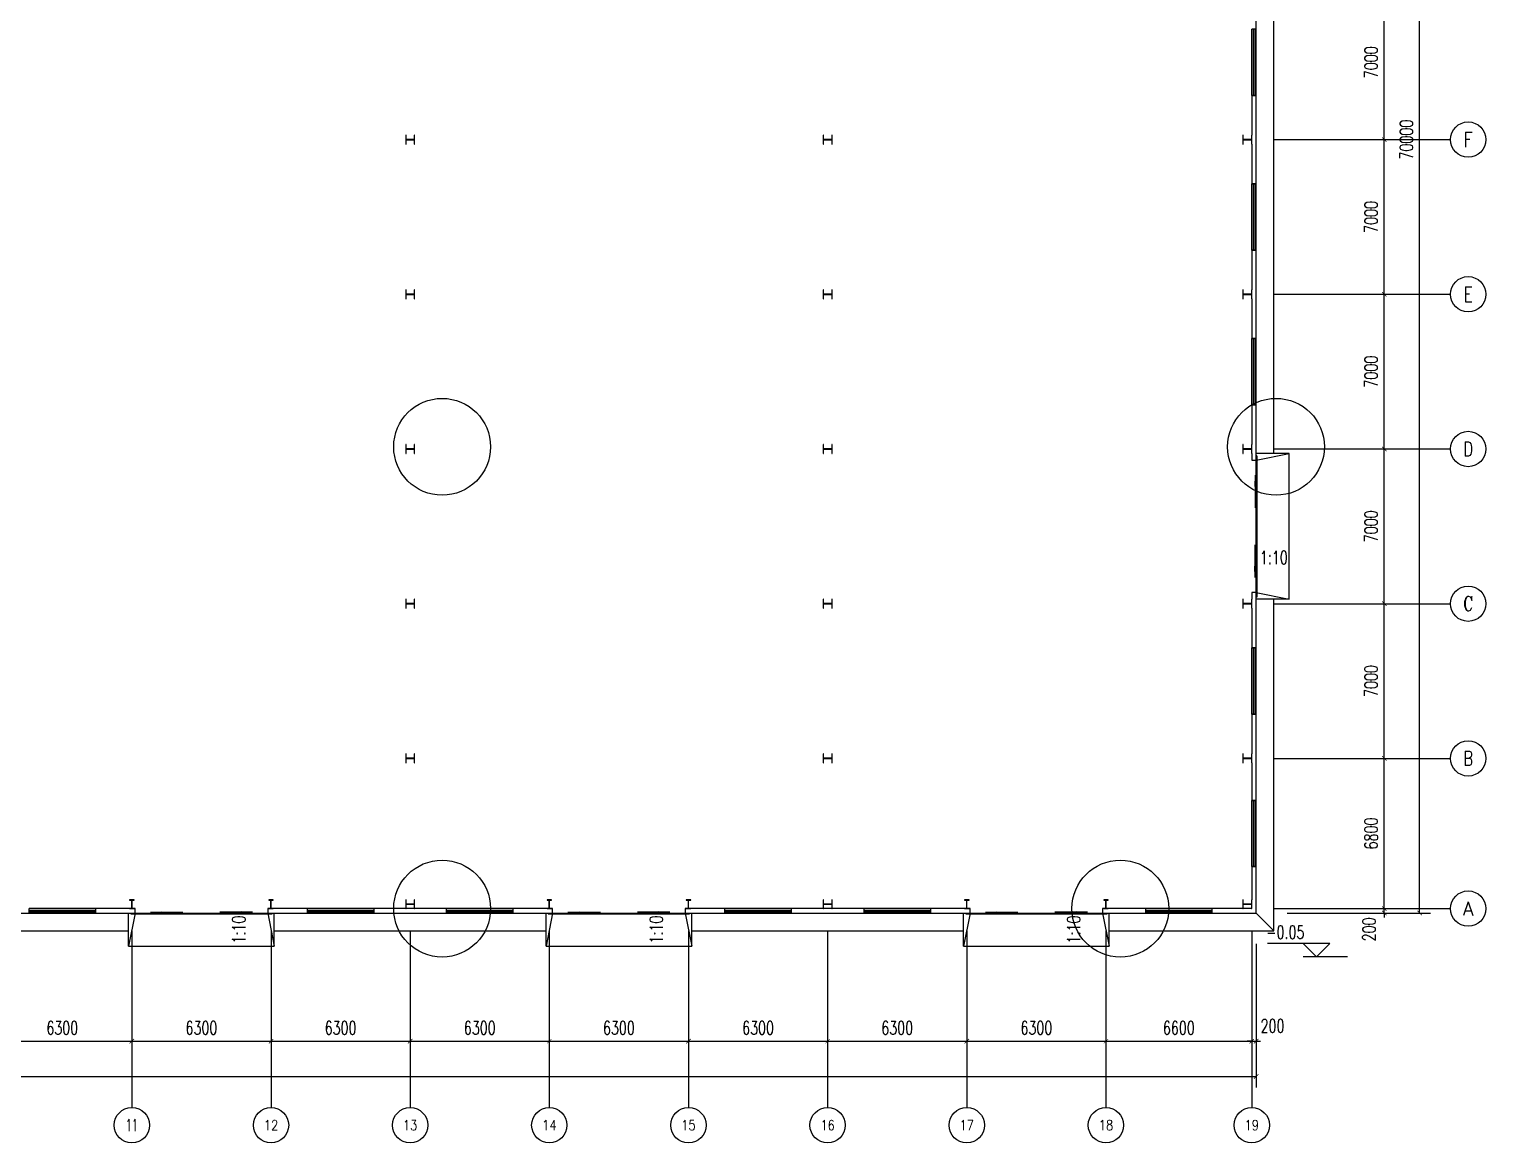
# Model space of a CAD drawing. Extents: x -417156 to 1571408, y 205758 to 1045562.
# Drawn here: x -347906 to -281956, y 205758 to 256158 of the extents above; entities that cross this region are included whole.
import ezdxf
from ezdxf.enums import TextEntityAlignment as Align

# ---------------------------------------------------------------- set-up
doc = ezdxf.new("R2010")
doc.units = 0
doc.header["$LTSCALE"] = 1000
doc.header["$MEASUREMENT"] = 0
doc.layers.get('0').update_dxf_attribs({"linetype": 'CONTINUOUS'})
doc.layers.get('DEFPOINTS').update_dxf_attribs({"linetype": 'CONTINUOUS'})
for name, color, linetype in [('AXIS', 3, 'CONTINUOUS'), ('AXIS_TEXT', 7, 'CONTINUOUS'), ('COLUMN', 99, 'CONTINUOUS'), ('DIM_ELEV', 3, 'CONTINUOUS'), ('DIM_SYMB', 3, 'CONTINUOUS'), ('GROUND', 2, 'CONTINUOUS'), ('PUB_TEXT', 7, 'CONTINUOUS'), ('STAIR', 2, 'CONTINUOUS'), ('WALL', 9, 'CONTINUOUS'), ('WINDOW', 99, 'CONTINUOUS')]:
    doc.layers.add(name, color=color, linetype=linetype)
doc.styles.add('_TCH_AXIS', font='COMPLEX', dxfattribs={"bigfont": 'GBCBIG'})
doc.styles.add('_TCH_DIM', font='SIMPLEX', dxfattribs={"bigfont": 'GBCBIG'})
doc.styles.add('COMPLEX', font='COMPLEX')
doc.styles.add('DIM_FONT', font='SIMPLEX', dxfattribs={"width": 0.7, "bigfont": 'GBCBIG'})
doc.dimstyles.new('DIMN200', dxfattribs={"dimscale": 2, "dimtxt": 300, "dimasz": 100, "dimexe": 250, "dimexo": 300, "dimgap": 150, "dimtad": 1, "dimdec": 0, "dimzin": 0, "dimtxsty": 'DIM_FONT', "dimblk": 'ARCHTICK', "dimcen": 0.09, "dimclrt": 7, "dimazin": 3, "dimtfac": 1, "dimtdec": 0, "dimtix": 1, "dimtmove": 0, "dimatfit": 3, "dimtolj": 1, "dimtzin": 0})

# ---------------------------------------------------------------- blocks, each defined once
blk = doc.blocks.new('_AXISO')
blk.add_circle((0, 0), 0.5)
at = {"layer": 'AXIS_TEXT', "style": 'COMPLEX', "width": 1.041667}
blk.add_attdef('A', text='', height=0.56, dxfattribs=at).set_placement((-0.25, -0.28), (0.25, -0.28), align=Align.FIT)
blk = doc.blocks.new('_ARCHTICK')
at = {"color": 0, "linetype": 'BYBLOCK', "const_width": 0.15}
blk.add_lwpolyline([(-0.5, -0.5), (0.5, 0.5)], dxfattribs=at)
blk = doc.blocks.new('*D72')
at = {"layer": 'AXIS', "color": 0}
for p, q in [((353709, 286158), (360209, 286158)), ((359709, 216158), (359709, 286158)), ((353709, 216158), (360209, 216158))]:
    blk.add_line(p, q, dxfattribs=at)
at = {"layer": 'DEFPOINTS', "color": 0}
for p in [(353109, 286158), (359709, 286158), (353109, 216158)]:
    blk.add_point(p, dxfattribs=at)
at = {"layer": 'AXIS', "color": 0, "xscale": 200, "yscale": 200, "zscale": 200}
for p, rotation in [((359709, 286158), 90), ((359709, 216158), 270)]:
    blk.add_blockref('_ARCHTICK', p, dxfattribs=dict(at, rotation=rotation))
at = {"layer": 'AXIS', "color": 7, "insert": (359109, 251158), "char_height": 600, "attachment_point": 5, "rotation": 90, "style": 'DIM_FONT'}
blk.add_mtext('\\A1;70000', dxfattribs=at)
blk = doc.blocks.new('*D73')
at = {"layer": 'AXIS', "color": 0}
for p, q in [((353709, 216358), (358609, 216358)), ((358109, 216358), (358109, 216558)), ((358109, 216158), (358109, 216358)), ((353709, 216158), (358609, 216158)), ((358109, 216158), (358109, 215958))]:
    blk.add_line(p, q, dxfattribs=at)
at = {"layer": 'DEFPOINTS', "color": 0}
for p in [(353109, 216358), (358109, 216358), (353109, 216158)]:
    blk.add_point(p, dxfattribs=at)
at = {"layer": 'AXIS', "color": 0, "xscale": 200, "yscale": 200, "zscale": 200}
for p, rotation in [((358109, 216358), 270), ((358109, 216158), 90)]:
    blk.add_blockref('_ARCHTICK', p, dxfattribs=dict(at, rotation=rotation))
at = {"layer": 'AXIS', "color": 7, "insert": (357419, 215418), "char_height": 600, "attachment_point": 5, "rotation": 90, "style": 'DIM_FONT'}
blk.add_mtext('\\A1;200', dxfattribs=at)
blk = doc.blocks.new('*D74')
at = {"layer": 'AXIS', "color": 0}
for p, q in [((353709, 223158), (358609, 223158)), ((358109, 216358), (358109, 223158)), ((353709, 216358), (358609, 216358))]:
    blk.add_line(p, q, dxfattribs=at)
at = {"layer": 'DEFPOINTS', "color": 0}
for p in [(353109, 223158), (358109, 223158), (353109, 216358)]:
    blk.add_point(p, dxfattribs=at)
at = {"layer": 'AXIS', "color": 0, "xscale": 200, "yscale": 200, "zscale": 200}
for p, rotation in [((358109, 223158), 90), ((358109, 216358), 270)]:
    blk.add_blockref('_ARCHTICK', p, dxfattribs=dict(at, rotation=rotation))
at = {"layer": 'AXIS', "color": 7, "insert": (357509, 219758), "char_height": 600, "attachment_point": 5, "rotation": 90, "style": 'DIM_FONT'}
blk.add_mtext('\\A1;6800', dxfattribs=at)
blk = doc.blocks.new('*D75')
at = {"layer": 'AXIS', "color": 0}
for p, q in [((353709, 230158), (358609, 230158)), ((358109, 223158), (358109, 230158)), ((353709, 223158), (358609, 223158))]:
    blk.add_line(p, q, dxfattribs=at)
at = {"layer": 'DEFPOINTS', "color": 0}
for p in [(353109, 230158), (358109, 230158), (353109, 223158)]:
    blk.add_point(p, dxfattribs=at)
at = {"layer": 'AXIS', "color": 0, "xscale": 200, "yscale": 200, "zscale": 200}
for p, rotation in [((358109, 230158), 90), ((358109, 223158), 270)]:
    blk.add_blockref('_ARCHTICK', p, dxfattribs=dict(at, rotation=rotation))
at = {"layer": 'AXIS', "color": 7, "insert": (357509, 226658), "char_height": 600, "attachment_point": 5, "rotation": 90, "style": 'DIM_FONT'}
blk.add_mtext('\\A1;7000', dxfattribs=at)
blk = doc.blocks.new('*D76')
at = {"layer": 'AXIS', "color": 0}
for p, q in [((353709, 237158), (358609, 237158)), ((358109, 230158), (358109, 237158)), ((353709, 230158), (358609, 230158))]:
    blk.add_line(p, q, dxfattribs=at)
at = {"layer": 'DEFPOINTS', "color": 0}
for p in [(353109, 237158), (358109, 237158), (353109, 230158)]:
    blk.add_point(p, dxfattribs=at)
at = {"layer": 'AXIS', "color": 0, "xscale": 200, "yscale": 200, "zscale": 200}
for p, rotation in [((358109, 237158), 90), ((358109, 230158), 270)]:
    blk.add_blockref('_ARCHTICK', p, dxfattribs=dict(at, rotation=rotation))
at = {"layer": 'AXIS', "color": 7, "insert": (357509, 233658), "char_height": 600, "attachment_point": 5, "rotation": 90, "style": 'DIM_FONT'}
blk.add_mtext('\\A1;7000', dxfattribs=at)
blk = doc.blocks.new('*D77')
at = {"layer": 'AXIS', "color": 0}
for p, q in [((353709, 244158), (358609, 244158)), ((358109, 237158), (358109, 244158)), ((353709, 237158), (358609, 237158))]:
    blk.add_line(p, q, dxfattribs=at)
at = {"layer": 'DEFPOINTS', "color": 0}
for p in [(353109, 244158), (358109, 244158), (353109, 237158)]:
    blk.add_point(p, dxfattribs=at)
at = {"layer": 'AXIS', "color": 0, "xscale": 200, "yscale": 200, "zscale": 200}
for p, rotation in [((358109, 244158), 90), ((358109, 237158), 270)]:
    blk.add_blockref('_ARCHTICK', p, dxfattribs=dict(at, rotation=rotation))
at = {"layer": 'AXIS', "color": 7, "insert": (357509, 240658), "char_height": 600, "attachment_point": 5, "rotation": 90, "style": 'DIM_FONT'}
blk.add_mtext('\\A1;7000', dxfattribs=at)
blk = doc.blocks.new('*D78')
at = {"layer": 'AXIS', "color": 0}
for p, q in [((353709, 251158), (358609, 251158)), ((358109, 244158), (358109, 251158)), ((353709, 244158), (358609, 244158))]:
    blk.add_line(p, q, dxfattribs=at)
at = {"layer": 'DEFPOINTS', "color": 0}
for p in [(353109, 251158), (358109, 251158), (353109, 244158)]:
    blk.add_point(p, dxfattribs=at)
at = {"layer": 'AXIS', "color": 0, "xscale": 200, "yscale": 200, "zscale": 200}
for p, rotation in [((358109, 251158), 90), ((358109, 244158), 270)]:
    blk.add_blockref('_ARCHTICK', p, dxfattribs=dict(at, rotation=rotation))
at = {"layer": 'AXIS', "color": 7, "insert": (357509, 247658), "char_height": 600, "attachment_point": 5, "rotation": 90, "style": 'DIM_FONT'}
blk.add_mtext('\\A1;7000', dxfattribs=at)
blk = doc.blocks.new('*D79')
at = {"layer": 'AXIS', "color": 0}
for p, q in [((353709, 258158), (358609, 258158)), ((358109, 251158), (358109, 258158)), ((353709, 251158), (358609, 251158))]:
    blk.add_line(p, q, dxfattribs=at)
at = {"layer": 'DEFPOINTS', "color": 0}
for p in [(353109, 258158), (358109, 258158), (353109, 251158)]:
    blk.add_point(p, dxfattribs=at)
at = {"layer": 'AXIS', "color": 0, "xscale": 200, "yscale": 200, "zscale": 200}
for p, rotation in [((358109, 258158), 90), ((358109, 251158), 270)]:
    blk.add_blockref('_ARCHTICK', p, dxfattribs=dict(at, rotation=rotation))
at = {"layer": 'AXIS', "color": 7, "insert": (357509, 254658), "char_height": 600, "attachment_point": 5, "rotation": 90, "style": 'DIM_FONT'}
blk.add_mtext('\\A1;7000', dxfattribs=at)
blk = doc.blocks.new('$WINLIB2D$00000001')
for p, q in [((-0.5, 0.5), (0.5, 0.5)), ((-0.5, 0.5), (-0.5, -0.5)), ((0.5, -0.5), (0.5, 0.5)), ((0.5, 0.167), (-0.5, 0.167)), ((0.5, -0.167), (-0.5, -0.167)), ((-0.5, -0.5), (0.5, -0.5))]:
    blk.add_line(p, q)
blk = doc.blocks.new('$DORLIB2D$00000130')
at = {"color": 0, "linetype": 'CONTINUOUS'}
for p, q in [((-0.533, 0.66), (-0.533, 0.513)), ((0, 0.66), (-0.533, 0.66)), ((0, 0.513), (0, 0.66)), ((0.533, 0.66), (0, 0.66)), ((0.533, 0.66), (0.533, 0.513)), ((0, 0.513), (-0.533, 0.513)), ((0.533, 0.513), (0, 0.513)), ((-0.385, 0.269), (-0.14, 0.269)), ((-0.385, 0.269), (-0.3, 0.214)), ((-0.3, 0.214), (-0.3, 0.269)), ((0.385, 0.269), (0.14, 0.269)), ((0.3, 0.214), (0.3, 0.269)), ((0.385, 0.269), (0.3, 0.214))]:
    blk.add_line(p, q, dxfattribs=at)
blk = doc.blocks.new('*D85')
at = {"layer": 'AXIS', "color": 0}
for p, q in [((237909, 214758), (237909, 208258)), ((352309, 214758), (352309, 208258)), ((237909, 208758), (352309, 208758))]:
    blk.add_line(p, q, dxfattribs=at)
at = {"layer": 'DEFPOINTS', "color": 0}
for p in [(237909, 215358), (352309, 215358), (352309, 208758)]:
    blk.add_point(p, dxfattribs=at)
at = {"layer": 'AXIS', "color": 0, "xscale": 200, "yscale": 200, "zscale": 200, "rotation": 180}
blk.add_blockref('_ARCHTICK', (237909, 208758), dxfattribs=at)
at = {"layer": 'AXIS', "color": 0, "xscale": 200, "yscale": 200, "zscale": 200}
blk.add_blockref('_ARCHTICK', (352309, 208758), dxfattribs=at)
at = {"layer": 'AXIS', "color": 7, "insert": (295109, 209358), "char_height": 600, "attachment_point": 5, "style": 'DIM_FONT'}
blk.add_mtext('\\A1;114400', dxfattribs=at)
blk = doc.blocks.new('*D96')
at = {"layer": 'AXIS', "color": 0}
for p, q in [((295109, 214758), (295109, 209858)), ((301409, 214758), (301409, 209858)), ((295109, 210358), (301409, 210358))]:
    blk.add_line(p, q, dxfattribs=at)
at = {"layer": 'DEFPOINTS', "color": 0}
for p in [(295109, 215358), (301409, 215358), (301409, 210358)]:
    blk.add_point(p, dxfattribs=at)
at = {"layer": 'AXIS', "color": 0, "xscale": 200, "yscale": 200, "zscale": 200, "rotation": 180}
blk.add_blockref('_ARCHTICK', (295109, 210358), dxfattribs=at)
at = {"layer": 'AXIS', "color": 0, "xscale": 200, "yscale": 200, "zscale": 200}
blk.add_blockref('_ARCHTICK', (301409, 210358), dxfattribs=at)
at = {"layer": 'AXIS', "color": 7, "insert": (298259, 210958), "char_height": 600, "attachment_point": 5, "style": 'DIM_FONT'}
blk.add_mtext('\\A1;6300', dxfattribs=at)
blk = doc.blocks.new('*D97')
at = {"layer": 'AXIS', "color": 0}
for p, q in [((301409, 214758), (301409, 209858)), ((307709, 214758), (307709, 209858)), ((301409, 210358), (307709, 210358))]:
    blk.add_line(p, q, dxfattribs=at)
at = {"layer": 'DEFPOINTS', "color": 0}
for p in [(301409, 215358), (307709, 215358), (307709, 210358)]:
    blk.add_point(p, dxfattribs=at)
at = {"layer": 'AXIS', "color": 0, "xscale": 200, "yscale": 200, "zscale": 200, "rotation": 180}
blk.add_blockref('_ARCHTICK', (301409, 210358), dxfattribs=at)
at = {"layer": 'AXIS', "color": 0, "xscale": 200, "yscale": 200, "zscale": 200}
blk.add_blockref('_ARCHTICK', (307709, 210358), dxfattribs=at)
at = {"layer": 'AXIS', "color": 7, "insert": (304559, 210958), "char_height": 600, "attachment_point": 5, "style": 'DIM_FONT'}
blk.add_mtext('\\A1;6300', dxfattribs=at)
blk = doc.blocks.new('*D98')
at = {"layer": 'AXIS', "color": 0}
for p, q in [((307709, 214758), (307709, 209858)), ((314009, 214758), (314009, 209858)), ((307709, 210358), (314009, 210358))]:
    blk.add_line(p, q, dxfattribs=at)
at = {"layer": 'DEFPOINTS', "color": 0}
for p in [(307709, 215358), (314009, 215358), (314009, 210358)]:
    blk.add_point(p, dxfattribs=at)
at = {"layer": 'AXIS', "color": 0, "xscale": 200, "yscale": 200, "zscale": 200, "rotation": 180}
blk.add_blockref('_ARCHTICK', (307709, 210358), dxfattribs=at)
at = {"layer": 'AXIS', "color": 0, "xscale": 200, "yscale": 200, "zscale": 200}
blk.add_blockref('_ARCHTICK', (314009, 210358), dxfattribs=at)
at = {"layer": 'AXIS', "color": 7, "insert": (310859, 210958), "char_height": 600, "attachment_point": 5, "style": 'DIM_FONT'}
blk.add_mtext('\\A1;6300', dxfattribs=at)
blk = doc.blocks.new('*D99')
at = {"layer": 'AXIS', "color": 0}
for p, q in [((314009, 214758), (314009, 209858)), ((320309, 214758), (320309, 209858)), ((314009, 210358), (320309, 210358))]:
    blk.add_line(p, q, dxfattribs=at)
at = {"layer": 'DEFPOINTS', "color": 0}
for p in [(314009, 215358), (320309, 215358), (320309, 210358)]:
    blk.add_point(p, dxfattribs=at)
at = {"layer": 'AXIS', "color": 0, "xscale": 200, "yscale": 200, "zscale": 200, "rotation": 180}
blk.add_blockref('_ARCHTICK', (314009, 210358), dxfattribs=at)
at = {"layer": 'AXIS', "color": 0, "xscale": 200, "yscale": 200, "zscale": 200}
blk.add_blockref('_ARCHTICK', (320309, 210358), dxfattribs=at)
at = {"layer": 'AXIS', "color": 7, "insert": (317159, 210958), "char_height": 600, "attachment_point": 5, "style": 'DIM_FONT'}
blk.add_mtext('\\A1;6300', dxfattribs=at)
blk = doc.blocks.new('*D100')
at = {"layer": 'AXIS', "color": 0}
for p, q in [((320309, 214758), (320309, 209858)), ((326609, 214758), (326609, 209858)), ((320309, 210358), (326609, 210358))]:
    blk.add_line(p, q, dxfattribs=at)
at = {"layer": 'DEFPOINTS', "color": 0}
for p in [(320309, 215358), (326609, 215358), (326609, 210358)]:
    blk.add_point(p, dxfattribs=at)
at = {"layer": 'AXIS', "color": 0, "xscale": 200, "yscale": 200, "zscale": 200, "rotation": 180}
blk.add_blockref('_ARCHTICK', (320309, 210358), dxfattribs=at)
at = {"layer": 'AXIS', "color": 0, "xscale": 200, "yscale": 200, "zscale": 200}
blk.add_blockref('_ARCHTICK', (326609, 210358), dxfattribs=at)
at = {"layer": 'AXIS', "color": 7, "insert": (323459, 210958), "char_height": 600, "attachment_point": 5, "style": 'DIM_FONT'}
blk.add_mtext('\\A1;6300', dxfattribs=at)
blk = doc.blocks.new('*D101')
at = {"layer": 'AXIS', "color": 0}
for p, q in [((326609, 214758), (326609, 209858)), ((332909, 214758), (332909, 209858)), ((326609, 210358), (332909, 210358))]:
    blk.add_line(p, q, dxfattribs=at)
at = {"layer": 'DEFPOINTS', "color": 0}
for p in [(326609, 215358), (332909, 215358), (332909, 210358)]:
    blk.add_point(p, dxfattribs=at)
at = {"layer": 'AXIS', "color": 0, "xscale": 200, "yscale": 200, "zscale": 200, "rotation": 180}
blk.add_blockref('_ARCHTICK', (326609, 210358), dxfattribs=at)
at = {"layer": 'AXIS', "color": 0, "xscale": 200, "yscale": 200, "zscale": 200}
blk.add_blockref('_ARCHTICK', (332909, 210358), dxfattribs=at)
at = {"layer": 'AXIS', "color": 7, "insert": (329759, 210958), "char_height": 600, "attachment_point": 5, "style": 'DIM_FONT'}
blk.add_mtext('\\A1;6300', dxfattribs=at)
blk = doc.blocks.new('*D102')
at = {"layer": 'AXIS', "color": 0}
for p, q in [((332909, 214758), (332909, 209858)), ((339209, 214758), (339209, 209858)), ((332909, 210358), (339209, 210358))]:
    blk.add_line(p, q, dxfattribs=at)
at = {"layer": 'DEFPOINTS', "color": 0}
for p in [(332909, 215358), (339209, 215358), (339209, 210358)]:
    blk.add_point(p, dxfattribs=at)
at = {"layer": 'AXIS', "color": 0, "xscale": 200, "yscale": 200, "zscale": 200, "rotation": 180}
blk.add_blockref('_ARCHTICK', (332909, 210358), dxfattribs=at)
at = {"layer": 'AXIS', "color": 0, "xscale": 200, "yscale": 200, "zscale": 200}
blk.add_blockref('_ARCHTICK', (339209, 210358), dxfattribs=at)
at = {"layer": 'AXIS', "color": 7, "insert": (336059, 210958), "char_height": 600, "attachment_point": 5, "style": 'DIM_FONT'}
blk.add_mtext('\\A1;6300', dxfattribs=at)
blk = doc.blocks.new('*D103')
at = {"layer": 'AXIS', "color": 0}
for p, q in [((339209, 214758), (339209, 209858)), ((345509, 214758), (345509, 209858)), ((339209, 210358), (345509, 210358))]:
    blk.add_line(p, q, dxfattribs=at)
at = {"layer": 'DEFPOINTS', "color": 0}
for p in [(339209, 215358), (345509, 215358), (345509, 210358)]:
    blk.add_point(p, dxfattribs=at)
at = {"layer": 'AXIS', "color": 0, "xscale": 200, "yscale": 200, "zscale": 200, "rotation": 180}
blk.add_blockref('_ARCHTICK', (339209, 210358), dxfattribs=at)
at = {"layer": 'AXIS', "color": 0, "xscale": 200, "yscale": 200, "zscale": 200}
blk.add_blockref('_ARCHTICK', (345509, 210358), dxfattribs=at)
at = {"layer": 'AXIS', "color": 7, "insert": (342359, 210958), "char_height": 600, "attachment_point": 5, "style": 'DIM_FONT'}
blk.add_mtext('\\A1;6300', dxfattribs=at)
blk = doc.blocks.new('*D104')
at = {"layer": 'AXIS', "color": 0}
for p, q in [((345509, 214758), (345509, 209858)), ((352109, 214758), (352109, 209858)), ((345509, 210358), (352109, 210358))]:
    blk.add_line(p, q, dxfattribs=at)
at = {"layer": 'DEFPOINTS', "color": 0}
for p in [(345509, 215358), (352109, 215358), (352109, 210358)]:
    blk.add_point(p, dxfattribs=at)
at = {"layer": 'AXIS', "color": 0, "xscale": 200, "yscale": 200, "zscale": 200, "rotation": 180}
blk.add_blockref('_ARCHTICK', (345509, 210358), dxfattribs=at)
at = {"layer": 'AXIS', "color": 0, "xscale": 200, "yscale": 200, "zscale": 200}
blk.add_blockref('_ARCHTICK', (352109, 210358), dxfattribs=at)
at = {"layer": 'AXIS', "color": 7, "insert": (348809, 210958), "char_height": 600, "attachment_point": 5, "style": 'DIM_FONT'}
blk.add_mtext('\\A1;6600', dxfattribs=at)
blk = doc.blocks.new('*D105')
at = {"layer": 'AXIS', "color": 0}
for p, q in [((352109, 214758), (352109, 209858)), ((352309, 214758), (352309, 209858)), ((352109, 210358), (351909, 210358)), ((352109, 210358), (352309, 210358)), ((352309, 210358), (352509, 210358))]:
    blk.add_line(p, q, dxfattribs=at)
at = {"layer": 'DEFPOINTS', "color": 0}
for p in [(352109, 215358), (352309, 215358), (352309, 210358)]:
    blk.add_point(p, dxfattribs=at)
at = {"layer": 'AXIS', "color": 0, "xscale": 200, "yscale": 200, "zscale": 200}
blk.add_blockref('_ARCHTICK', (352109, 210358), dxfattribs=at)
at = {"layer": 'AXIS', "color": 0, "xscale": 200, "yscale": 200, "zscale": 200, "rotation": 180}
blk.add_blockref('_ARCHTICK', (352309, 210358), dxfattribs=at)
at = {"layer": 'AXIS', "color": 7, "insert": (353049, 211048), "char_height": 600, "attachment_point": 5, "style": 'DIM_FONT'}
blk.add_mtext('\\A1;200', dxfattribs=at)
blk = doc.blocks.new('E22')
at = {"layer": 'AXIS', "color": 8}
for p, q in [((353109, 251157.7), (361109, 251157.7)), ((353109, 244157.7), (361109, 244157.7)), ((353109, 237157.7), (361109, 237157.7)), ((353109, 230157.7), (361109, 230157.7)), ((353109, 223157.7), (361109, 223157.7)), ((353109, 216357.7), (361109, 216357.7)), ((301409, 215357.7), (301409, 207357.7)), ((307709, 215357.7), (307709, 207357.7)), ((314009, 215357.7), (314009, 207357.7)), ((320309, 215357.7), (320309, 207357.7)), ((326609, 215357.7), (326609, 207357.7)), ((332909, 215357.7), (332909, 207357.7)), ((339209, 215357.7), (339209, 207357.7)), ((345509, 215357.7), (345509, 207357.7)), ((352109, 215357.7), (352109, 207357.7))]:
    blk.add_line(p, q, dxfattribs=at)
at = {"layer": 'COLUMN', "color": 8}
for p, q in [((313825, 251357.7), (313809, 251357.7)), ((313809, 251357.7), (313809, 250957.7)), ((313825, 251162.7), (313825, 251357.7)), ((314209, 251357.7), (314193, 251357.7)), ((314193, 251357.7), (314193, 251162.7)), ((314209, 250957.7), (314209, 251357.7)), ((332725, 251357.7), (332709, 251357.7)), ((332709, 251357.7), (332709, 250957.7)), ((332725, 251162.7), (332725, 251357.7)), ((333109, 251357.7), (333093, 251357.7)), ((333093, 251357.7), (333093, 251162.7)), ((333109, 250957.7), (333109, 251357.7)), ((351725, 251357.7), (351709, 251357.7)), ((351709, 251357.7), (351709, 250957.7)), ((351725, 251162.7), (351725, 251357.7)), ((352109, 251357.7), (352093, 251357.7)), ((352093, 251357.7), (352093, 251162.7)), ((352109, 250957.7), (352109, 251357.7)), ((313809, 250957.7), (313825, 250957.7)), ((314193, 251162.7), (313825, 251162.7)), ((313825, 251152.7), (314193, 251152.7)), ((313825, 250957.7), (313825, 251152.7)), ((314193, 251152.7), (314193, 250957.7)), ((314193, 250957.7), (314209, 250957.7)), ((332709, 250957.7), (332725, 250957.7)), ((333093, 251162.7), (332725, 251162.7)), ((332725, 251152.7), (333093, 251152.7)), ((332725, 250957.7), (332725, 251152.7)), ((333093, 251152.7), (333093, 250957.7)), ((333093, 250957.7), (333109, 250957.7)), ((351709, 250957.7), (351725, 250957.7)), ((352093, 251162.7), (351725, 251162.7)), ((351725, 251152.7), (352093, 251152.7)), ((351725, 250957.7), (351725, 251152.7)), ((352093, 251152.7), (352093, 250957.7)), ((352093, 250957.7), (352109, 250957.7)), ((313825, 244357.7), (313809, 244357.7)), ((313809, 244357.7), (313809, 243957.7)), ((313825, 244162.7), (313825, 244357.7)), ((314193, 244162.7), (313825, 244162.7)), ((313825, 244152.7), (314193, 244152.7)), ((313825, 243957.7), (313825, 244152.7)), ((314209, 244357.7), (314193, 244357.7)), ((314193, 244357.7), (314193, 244162.7)), ((314193, 244152.7), (314193, 243957.7)), ((314209, 243957.7), (314209, 244357.7)), ((332725, 244357.7), (332709, 244357.7)), ((332709, 244357.7), (332709, 243957.7)), ((332725, 244162.7), (332725, 244357.7)), ((333093, 244162.7), (332725, 244162.7)), ((332725, 244152.7), (333093, 244152.7)), ((332725, 243957.7), (332725, 244152.7)), ((333109, 244357.7), (333093, 244357.7)), ((333093, 244357.7), (333093, 244162.7)), ((333093, 244152.7), (333093, 243957.7)), ((333109, 243957.7), (333109, 244357.7)), ((351725, 244357.7), (351709, 244357.7)), ((351709, 244357.7), (351709, 243957.7)), ((351725, 244162.7), (351725, 244357.7)), ((352093, 244162.7), (351725, 244162.7)), ((351725, 244152.7), (352093, 244152.7)), ((351725, 243957.7), (351725, 244152.7)), ((352109, 244357.7), (352093, 244357.7)), ((352093, 244357.7), (352093, 244162.7)), ((352093, 244152.7), (352093, 243957.7)), ((352109, 243957.7), (352109, 244357.7)), ((313809, 243957.7), (313825, 243957.7)), ((314193, 243957.7), (314209, 243957.7)), ((332709, 243957.7), (332725, 243957.7)), ((333093, 243957.7), (333109, 243957.7)), ((351709, 243957.7), (351725, 243957.7)), ((352093, 243957.7), (352109, 243957.7)), ((313825, 237357.7), (313809, 237357.7)), ((313809, 237357.7), (313809, 236957.7)), ((313809, 236957.7), (313825, 236957.7)), ((313825, 237162.7), (313825, 237357.7)), ((314193, 237162.7), (313825, 237162.7)), ((313825, 237152.7), (314193, 237152.7)), ((313825, 236957.7), (313825, 237152.7)), ((314209, 237357.7), (314193, 237357.7)), ((314193, 237357.7), (314193, 237162.7)), ((314193, 237152.7), (314193, 236957.7)), ((314193, 236957.7), (314209, 236957.7)), ((314209, 236957.7), (314209, 237357.7)), ((332725, 237357.7), (332709, 237357.7)), ((332709, 237357.7), (332709, 236957.7)), ((332709, 236957.7), (332725, 236957.7)), ((332725, 237162.7), (332725, 237357.7)), ((333093, 237162.7), (332725, 237162.7)), ((332725, 237152.7), (333093, 237152.7)), ((332725, 236957.7), (332725, 237152.7)), ((333109, 237357.7), (333093, 237357.7)), ((333093, 237357.7), (333093, 237162.7)), ((333093, 237152.7), (333093, 236957.7)), ((333093, 236957.7), (333109, 236957.7)), ((333109, 236957.7), (333109, 237357.7)), ((351725, 237357.7), (351709, 237357.7)), ((351709, 237357.7), (351709, 236957.7)), ((351709, 236957.7), (351725, 236957.7)), ((351725, 237162.7), (351725, 237357.7)), ((352093, 237162.7), (351725, 237162.7)), ((351725, 237152.7), (352093, 237152.7)), ((351725, 236957.7), (351725, 237152.7)), ((352109, 237357.7), (352093, 237357.7)), ((352093, 237357.7), (352093, 237162.7)), ((352093, 237152.7), (352093, 236957.7)), ((352093, 236957.7), (352109, 236957.7)), ((352109, 236957.7), (352109, 237357.7)), ((313825, 230357.7), (313809, 230357.7)), ((313809, 230357.7), (313809, 229957.7)), ((313825, 230162.7), (313825, 230357.7)), ((314209, 230357.7), (314193, 230357.7)), ((314193, 230357.7), (314193, 230162.7)), ((314209, 229957.7), (314209, 230357.7)), ((332725, 230357.7), (332709, 230357.7)), ((332709, 230357.7), (332709, 229957.7)), ((332725, 230162.7), (332725, 230357.7)), ((333109, 230357.7), (333093, 230357.7)), ((333093, 230357.7), (333093, 230162.7)), ((333109, 229957.7), (333109, 230357.7)), ((351725, 230357.7), (351709, 230357.7)), ((351709, 230357.7), (351709, 229957.7)), ((351725, 230162.7), (351725, 230357.7)), ((352109, 230357.7), (352093, 230357.7)), ((352093, 230357.7), (352093, 230162.7)), ((352109, 229957.7), (352109, 230357.7)), ((313809, 229957.7), (313825, 229957.7)), ((314193, 230162.7), (313825, 230162.7)), ((313825, 230152.7), (314193, 230152.7)), ((313825, 229957.7), (313825, 230152.7)), ((314193, 230152.7), (314193, 229957.7)), ((314193, 229957.7), (314209, 229957.7)), ((332709, 229957.7), (332725, 229957.7)), ((333093, 230162.7), (332725, 230162.7)), ((332725, 230152.7), (333093, 230152.7)), ((332725, 229957.7), (332725, 230152.7)), ((333093, 230152.7), (333093, 229957.7)), ((333093, 229957.7), (333109, 229957.7)), ((351709, 229957.7), (351725, 229957.7)), ((352093, 230162.7), (351725, 230162.7)), ((351725, 230152.7), (352093, 230152.7)), ((351725, 229957.7), (351725, 230152.7)), ((352093, 230152.7), (352093, 229957.7)), ((352093, 229957.7), (352109, 229957.7)), ((313825, 223357.7), (313809, 223357.7)), ((313809, 223357.7), (313809, 222957.7)), ((313809, 222957.7), (313825, 222957.7)), ((313825, 223162.7), (313825, 223357.7)), ((314193, 223162.7), (313825, 223162.7)), ((313825, 223152.7), (314193, 223152.7)), ((313825, 222957.7), (313825, 223152.7)), ((314209, 223357.7), (314193, 223357.7)), ((314193, 223357.7), (314193, 223162.7)), ((314193, 223152.7), (314193, 222957.7)), ((314193, 222957.7), (314209, 222957.7)), ((314209, 222957.7), (314209, 223357.7)), ((332725, 223357.7), (332709, 223357.7)), ((332709, 223357.7), (332709, 222957.7)), ((332709, 222957.7), (332725, 222957.7)), ((332725, 223162.7), (332725, 223357.7)), ((333093, 223162.7), (332725, 223162.7)), ((332725, 223152.7), (333093, 223152.7)), ((332725, 222957.7), (332725, 223152.7)), ((333109, 223357.7), (333093, 223357.7)), ((333093, 223357.7), (333093, 223162.7)), ((333093, 223152.7), (333093, 222957.7)), ((333093, 222957.7), (333109, 222957.7)), ((333109, 222957.7), (333109, 223357.7)), ((351725, 223357.7), (351709, 223357.7)), ((351709, 223357.7), (351709, 222957.7)), ((351709, 222957.7), (351725, 222957.7)), ((351725, 223162.7), (351725, 223357.7)), ((352093, 223162.7), (351725, 223162.7)), ((351725, 223152.7), (352093, 223152.7)), ((351725, 222957.7), (351725, 223152.7)), ((352109, 223357.7), (352093, 223357.7)), ((352093, 223357.7), (352093, 223162.7)), ((352093, 223152.7), (352093, 222957.7)), ((352093, 222957.7), (352109, 222957.7)), ((352109, 222957.7), (352109, 223357.7)), ((301509, 216757.7), (301309, 216757.7)), ((301309, 216757.7), (301309, 216747.7)), ((301309, 216747.7), (301396.8, 216747.7)), ((301396.8, 216367.7), (301309, 216367.7)), ((301309, 216367.7), (301309, 216357.7)), ((301309, 216357.7), (301509, 216357.7)), ((301396.8, 216747.7), (301401.8, 216742.7)), ((301401.8, 216372.7), (301396.8, 216367.7)), ((301401.8, 216742.7), (301401.8, 216372.7)), ((301407.8, 216742.7), (301412.8, 216747.7)), ((301407.8, 216372.7), (301407.8, 216742.7)), ((301412.8, 216367.7), (301407.8, 216372.7)), ((301412.8, 216747.7), (301509, 216747.7)), ((301509, 216367.7), (301412.8, 216367.7)), ((301509, 216747.7), (301509, 216757.7)), ((301509, 216357.7), (301509, 216367.7)), ((307809, 216757.7), (307609, 216757.7)), ((307609, 216757.7), (307609, 216747.7)), ((307609, 216747.7), (307696.8, 216747.7)), ((307696.8, 216367.7), (307609, 216367.7)), ((307609, 216367.7), (307609, 216357.7)), ((307609, 216357.7), (307809, 216357.7)), ((307696.8, 216747.7), (307701.8, 216742.7)), ((307701.8, 216372.7), (307696.8, 216367.7)), ((307701.8, 216742.7), (307701.8, 216372.7)), ((307707.8, 216742.7), (307712.8, 216747.7)), ((307707.8, 216372.7), (307707.8, 216742.7)), ((307712.8, 216367.7), (307707.8, 216372.7)), ((307712.8, 216747.7), (307809, 216747.7)), ((307809, 216367.7), (307712.8, 216367.7)), ((307809, 216747.7), (307809, 216757.7)), ((307809, 216357.7), (307809, 216367.7)), ((313825, 216757.7), (313809, 216757.7)), ((313809, 216757.7), (313809, 216357.7)), ((313809, 216357.7), (313825, 216357.7)), ((313825, 216562.7), (313825, 216757.7)), ((314193, 216562.7), (313825, 216562.7)), ((313825, 216552.7), (314193, 216552.7)), ((313825, 216357.7), (313825, 216552.7)), ((314209, 216757.7), (314193, 216757.7)), ((314193, 216757.7), (314193, 216562.7)), ((314193, 216552.7), (314193, 216357.7)), ((314193, 216357.7), (314209, 216357.7)), ((314209, 216357.7), (314209, 216757.7)), ((320409, 216757.7), (320209, 216757.7)), ((320209, 216757.7), (320209, 216747.7)), ((320209, 216747.7), (320296.8, 216747.7)), ((320296.8, 216367.7), (320209, 216367.7)), ((320209, 216367.7), (320209, 216357.7)), ((320209, 216357.7), (320409, 216357.7)), ((320296.8, 216747.7), (320301.8, 216742.7)), ((320301.8, 216372.7), (320296.8, 216367.7)), ((320301.8, 216742.7), (320301.8, 216372.7)), ((320307.8, 216742.7), (320312.8, 216747.7)), ((320307.8, 216372.7), (320307.8, 216742.7)), ((320312.8, 216367.7), (320307.8, 216372.7)), ((320312.8, 216747.7), (320409, 216747.7)), ((320409, 216367.7), (320312.8, 216367.7)), ((320409, 216747.7), (320409, 216757.7)), ((320409, 216357.7), (320409, 216367.7)), ((326709, 216757.7), (326509, 216757.7)), ((326509, 216757.7), (326509, 216747.7)), ((326509, 216747.7), (326596.8, 216747.7)), ((326596.8, 216367.7), (326509, 216367.7)), ((326509, 216367.7), (326509, 216357.7)), ((326509, 216357.7), (326709, 216357.7)), ((326596.8, 216747.7), (326601.8, 216742.7)), ((326601.8, 216372.7), (326596.8, 216367.7)), ((326601.8, 216742.7), (326601.8, 216372.7)), ((326607.8, 216742.7), (326612.8, 216747.7)), ((326607.8, 216372.7), (326607.8, 216742.7)), ((326612.8, 216367.7), (326607.8, 216372.7)), ((326612.8, 216747.7), (326709, 216747.7)), ((326709, 216367.7), (326612.8, 216367.7)), ((326709, 216747.7), (326709, 216757.7)), ((326709, 216357.7), (326709, 216367.7)), ((332725, 216757.7), (332709, 216757.7)), ((332709, 216757.7), (332709, 216357.7)), ((332709, 216357.7), (332725, 216357.7)), ((332725, 216562.7), (332725, 216757.7)), ((333093, 216562.7), (332725, 216562.7)), ((332725, 216552.7), (333093, 216552.7)), ((332725, 216357.7), (332725, 216552.7)), ((333109, 216757.7), (333093, 216757.7)), ((333093, 216757.7), (333093, 216562.7)), ((333093, 216552.7), (333093, 216357.7)), ((333093, 216357.7), (333109, 216357.7)), ((333109, 216357.7), (333109, 216757.7)), ((339309, 216757.7), (339109, 216757.7)), ((339109, 216757.7), (339109, 216747.7)), ((339109, 216747.7), (339196.8, 216747.7)), ((339196.8, 216367.7), (339109, 216367.7)), ((339109, 216367.7), (339109, 216357.7)), ((339109, 216357.7), (339309, 216357.7)), ((339196.8, 216747.7), (339201.8, 216742.7)), ((339201.8, 216372.7), (339196.8, 216367.7)), ((339201.8, 216742.7), (339201.8, 216372.7)), ((339207.8, 216742.7), (339212.8, 216747.7)), ((339207.8, 216372.7), (339207.8, 216742.7)), ((339212.8, 216367.7), (339207.8, 216372.7)), ((339212.8, 216747.7), (339309, 216747.7)), ((339309, 216367.7), (339212.8, 216367.7)), ((339309, 216747.7), (339309, 216757.7)), ((339309, 216357.7), (339309, 216367.7)), ((345609, 216757.7), (345409, 216757.7)), ((345409, 216757.7), (345409, 216747.7)), ((345409, 216747.7), (345496.8, 216747.7)), ((345496.8, 216367.7), (345409, 216367.7)), ((345409, 216367.7), (345409, 216357.7)), ((345409, 216357.7), (345609, 216357.7)), ((345496.8, 216747.7), (345501.8, 216742.7)), ((345501.8, 216372.7), (345496.8, 216367.7)), ((345501.8, 216742.7), (345501.8, 216372.7)), ((345507.8, 216742.7), (345512.8, 216747.7)), ((345507.8, 216372.7), (345507.8, 216742.7)), ((345512.8, 216367.7), (345507.8, 216372.7)), ((345512.8, 216747.7), (345609, 216747.7)), ((345609, 216367.7), (345512.8, 216367.7)), ((345609, 216747.7), (345609, 216757.7)), ((345609, 216357.7), (345609, 216367.7)), ((351725, 216757.7), (351709, 216757.7)), ((351709, 216757.7), (351709, 216357.7)), ((351709, 216357.7), (351725, 216357.7)), ((351725, 216562.7), (351725, 216757.7)), ((352093, 216562.7), (351725, 216562.7)), ((351725, 216552.7), (352093, 216552.7)), ((351725, 216357.7), (351725, 216552.7)), ((352109, 216757.7), (352093, 216757.7)), ((352093, 216757.7), (352093, 216562.7)), ((352093, 216552.7), (352093, 216357.7)), ((352093, 216357.7), (352109, 216357.7)), ((352109, 216357.7), (352109, 216757.7))]:
    blk.add_line(p, q, dxfattribs=at)
at = {"layer": 'DIM_ELEV', "color": 8}
for p, q in [((355637.4, 214781.3), (352824.4, 214781.3)), ((355037.4, 214181.3), (354437.4, 214781.3)), ((355037.4, 214181.3), (355637.4, 214781.3)), ((356437.4, 214181.3), (354437.4, 214181.3))]:
    blk.add_line(p, q, dxfattribs=at)
at = {"layer": 'DIM_SYMB', "color": 8}
for points in [[(352485.4, 231742.3, 0, 0, 0), (353092.7, 231742.3, 160, 0, 0), (353692.7, 231742.3, 0, 0, 0)], [(306758.1, 215957.4, 0, 0, 0), (306758.1, 215425.6, 160, 0, 0), (306758.1, 214825.6, 0, 0, 0)], [(325658.1, 215957.4, 0, 0, 0), (325658.1, 215425.6, 160, 0, 0), (325658.1, 214825.6, 0, 0, 0)], [(344558.1, 215957.4, 0, 0, 0), (344558.1, 215425.6, 160, 0, 0), (344558.1, 214825.6, 0, 0, 0)]]:
    blk.add_lwpolyline(points, format="xyseb", dxfattribs=at)
at = {"layer": 'GROUND', "color": 8}
for p, q in [((352309, 236957.7), (352309, 265357.7)), ((353109, 236957.7), (353109, 265357.7)), ((352309, 216157.7), (352309, 230357.7)), ((353109, 215357.7), (353109, 230357.7)), ((288958.8, 216157.7), (301258.8, 216157.7)), ((307858.8, 216157.7), (320158.8, 216157.7)), ((326758.8, 216157.7), (339058.8, 216157.7)), ((345658.8, 216157.7), (352309, 216157.7)), ((352309, 216157.7), (353109, 215357.7)), ((288958.8, 215357.7), (301258.8, 215357.7)), ((307858.8, 215357.7), (320158.8, 215357.7)), ((326758.8, 215357.7), (339058.8, 215357.7)), ((345658.8, 215357.7), (353109, 215357.7))]:
    blk.add_line(p, q, dxfattribs=at)
at = {"layer": 'STAIR', "color": 8}
for p, q in [((353809, 236957.7), (352309, 236957.7)), ((352309, 230357.7), (352309, 236957.7)), ((352309, 236657.7), (353809, 236957.7)), ((353809, 230357.7), (353809, 236957.7)), ((352309, 230657.7), (353809, 230357.7)), ((353809, 230357.7), (352309, 230357.7)), ((301258.8, 214657.7), (301258.8, 216157.7)), ((301258.8, 216157.7), (307858.8, 216157.7)), ((301558.8, 216157.7), (301258.8, 214657.7)), ((307558.8, 216157.7), (307858.8, 214657.7)), ((307858.8, 214657.7), (307858.8, 216157.7)), ((320158.8, 214657.7), (320158.8, 216157.7)), ((320158.8, 216157.7), (326758.8, 216157.7)), ((320458.8, 216157.7), (320158.8, 214657.7)), ((326458.8, 216157.7), (326758.8, 214657.7)), ((326758.8, 214657.7), (326758.8, 216157.7)), ((339058.8, 214657.7), (339058.8, 216157.7)), ((339058.8, 216157.7), (345658.8, 216157.7)), ((339358.8, 216157.7), (339058.8, 214657.7)), ((345358.8, 216157.7), (345658.8, 214657.7)), ((345658.8, 214657.7), (345658.8, 216157.7)), ((301258.8, 214657.7), (307858.8, 214657.7)), ((320158.8, 214657.7), (326758.8, 214657.7)), ((339058.8, 214657.7), (345658.8, 214657.7))]:
    blk.add_line(p, q, dxfattribs=at)
at = {"layer": 'WALL', "color": 8}
for p, q in [((352309, 253157.7), (352109, 253157.7)), ((352109, 253157.7), (352109, 251357.7)), ((352309, 251157.7), (352309, 253157.7)), ((352109, 250957.7), (352109, 249157.7)), ((352309, 249157.7), (352309, 251157.7)), ((352109, 249157.7), (352309, 249157.7)), ((352309, 246157.7), (352109, 246157.7)), ((352109, 246157.7), (352109, 244357.7)), ((352309, 244157.7), (352309, 246157.7)), ((352309, 242157.7), (352309, 244157.7)), ((352109, 243957.7), (352109, 242157.7)), ((352109, 242157.7), (352309, 242157.7)), ((352309, 239157.7), (352109, 239157.7)), ((352109, 239157.7), (352109, 237357.7)), ((352309, 237157.7), (352309, 239157.7)), ((352109, 236957.7), (352109, 236657.7)), ((352309, 236657.7), (352309, 237157.7)), ((352109, 236657.7), (352309, 236657.7)), ((352309, 230657.7), (352109, 230657.7)), ((352109, 230657.7), (352109, 230357.7)), ((352309, 230157.7), (352309, 230657.7)), ((352109, 229957.7), (352109, 228157.7)), ((352309, 228157.7), (352309, 230157.7)), ((352109, 228157.7), (352309, 228157.7)), ((352309, 225157.7), (352109, 225157.7)), ((352109, 225157.7), (352109, 223357.7)), ((352309, 223157.7), (352309, 225157.7)), ((352109, 222957.7), (352109, 221257.7)), ((352309, 221257.7), (352309, 223157.7)), ((352109, 221257.7), (352309, 221257.7)), ((352309, 218257.7), (352109, 218257.7)), ((352109, 218257.7), (352109, 216757.7)), ((352309, 216157.7), (352309, 218257.7)), ((301309, 216357.7), (299759, 216357.7)), ((299759, 216357.7), (299759, 216157.7)), ((301558.8, 216357.7), (301509, 216357.7)), ((301558.8, 216157.7), (301558.8, 216357.7)), ((307609, 216357.7), (307558.8, 216357.7)), ((307558.8, 216357.7), (307558.8, 216157.7)), ((309359, 216357.7), (307809, 216357.7)), ((309359, 216157.7), (309359, 216357.7)), ((315659, 216357.7), (312359, 216357.7)), ((312359, 216357.7), (312359, 216157.7)), ((315659, 216157.7), (315659, 216357.7)), ((320209, 216357.7), (318659, 216357.7)), ((318659, 216357.7), (318659, 216157.7)), ((320458.8, 216357.7), (320409, 216357.7)), ((320458.8, 216157.7), (320458.8, 216357.7)), ((326509, 216357.7), (326458.8, 216357.7)), ((326458.8, 216357.7), (326458.8, 216157.7)), ((328259, 216357.7), (326709, 216357.7)), ((328259, 216157.7), (328259, 216357.7)), ((334559, 216357.7), (331259, 216357.7)), ((331259, 216357.7), (331259, 216157.7)), ((334559, 216157.7), (334559, 216357.7)), ((339109, 216357.7), (337559, 216357.7)), ((337559, 216357.7), (337559, 216157.7)), ((339358.8, 216357.7), (339309, 216357.7)), ((339358.8, 216157.7), (339358.8, 216357.7)), ((345409, 216357.7), (345358.8, 216357.7)), ((345358.8, 216357.7), (345358.8, 216157.7)), ((347309, 216357.7), (345609, 216357.7)), ((347309, 216157.7), (347309, 216357.7)), ((351709, 216357.7), (350309, 216357.7)), ((350309, 216357.7), (350309, 216157.7)), ((352093, 216357.7), (351725, 216357.7)), ((299759, 216157.7), (301409, 216157.7)), ((301409, 216157.7), (301558.8, 216157.7)), ((307558.8, 216157.7), (307709, 216157.7)), ((307709, 216157.7), (309359, 216157.7)), ((312359, 216157.7), (315659, 216157.7)), ((318659, 216157.7), (320309, 216157.7)), ((320309, 216157.7), (320458.8, 216157.7)), ((326458.8, 216157.7), (326609, 216157.7)), ((326609, 216157.7), (328259, 216157.7)), ((331259, 216157.7), (334559, 216157.7)), ((337559, 216157.7), (339209, 216157.7)), ((339209, 216157.7), (339358.8, 216157.7)), ((345358.8, 216157.7), (345509, 216157.7)), ((345509, 216157.7), (347309, 216157.7)), ((350309, 216157.7), (352309, 216157.7))]:
    blk.add_line(p, q, dxfattribs=at)
at = {"layer": 'AXIS', "color": 8}
ref = blk.add_blockref('_AXISO', (361909, 251157.7), dxfattribs=dict(at, xscale=1600, yscale=1600, zscale=1600))
ref.add_attrib('A', 'F', dxfattribs={"layer": 'AXIS_TEXT', "color": 8, "height": 674.8, "style": '_TCH_AXIS', "width": 0.8125}).set_placement((361700.1, 250820.4), (362117.8, 250820.4), align=Align.FIT)
ref = blk.add_blockref('_AXISO', (361909, 244157.7), dxfattribs=dict(at, xscale=1600, yscale=1600, zscale=1600))
ref.add_attrib('A', 'E', dxfattribs={"layer": 'AXIS_TEXT', "color": 8, "height": 674.8, "style": '_TCH_AXIS', "width": 0.8125}).set_placement((361700.1, 243820.4), (362117.8, 243820.4), align=Align.FIT)
ref = blk.add_blockref('_AXISO', (361909, 237157.7), dxfattribs=dict(at, xscale=1600, yscale=1600, zscale=1600))
ref.add_attrib('A', 'D', dxfattribs={"layer": 'AXIS_TEXT', "color": 8, "height": 657.6, "style": '_TCH_AXIS', "width": 0.823529}).set_placement((361689.8, 236829), (362128.2, 236829), align=Align.FIT)
ref = blk.add_blockref('_AXISO', (361909, 230157.7), dxfattribs=dict(at, xscale=1600, yscale=1600, zscale=1600))
ref.add_attrib('A', 'C', dxfattribs={"layer": 'AXIS_TEXT', "color": 8, "height": 641, "style": '_TCH_AXIS'}).set_placement((361680.1, 229837.2), (362137.9, 229837.2), align=Align.FIT)
ref = blk.add_blockref('_AXISO', (361909, 223157.7), dxfattribs=dict(at, xscale=1600, yscale=1600, zscale=1600))
ref.add_attrib('A', 'B', dxfattribs={"layer": 'AXIS_TEXT', "color": 8, "height": 657.6, "style": '_TCH_AXIS', "width": 0.823529}).set_placement((361689.8, 222829), (362128.2, 222829), align=Align.FIT)
ref = blk.add_blockref('_AXISO', (361909, 216357.7), dxfattribs=dict(at, xscale=1600, yscale=1600, zscale=1600))
ref.add_attrib('A', 'A', dxfattribs={"layer": 'AXIS_TEXT', "color": 8, "height": 625, "style": '_TCH_AXIS', "width": 0.888889}).set_placement((361670.9, 216045.2), (362147.1, 216045.2), align=Align.FIT)
ref = blk.add_blockref('_AXISO', (301409, 206557.7), dxfattribs=dict(at, xscale=1600, yscale=1600, zscale=1600))
ref.add_attrib('A', '11', dxfattribs={"layer": 'AXIS_TEXT', "color": 8, "height": 553.45, "style": '_TCH_AXIS', "width": 0.875}).set_placement((301132.3, 206281), (301685.7, 206281), align=Align.FIT)
ref = blk.add_blockref('_AXISO', (307709, 206557.7), dxfattribs=dict(at, xscale=1600, yscale=1600, zscale=1600))
ref.add_attrib('A', '12', dxfattribs={"layer": 'AXIS_TEXT', "color": 8, "height": 454.4, "style": '_TCH_AXIS', "width": 1.034483}).set_placement((307384.4, 206330.5), (308033.6, 206330.5), align=Align.FIT)
ref = blk.add_blockref('_AXISO', (314009, 206557.7), dxfattribs=dict(at, xscale=1600, yscale=1600, zscale=1600))
ref.add_attrib('A', '13', dxfattribs={"layer": 'AXIS_TEXT', "color": 8, "height": 454.4, "style": '_TCH_AXIS', "width": 1.034483}).set_placement((313684.4, 206330.5), (314333.6, 206330.5), align=Align.FIT)
ref = blk.add_blockref('_AXISO', (320309, 206557.7), dxfattribs=dict(at, xscale=1600, yscale=1600, zscale=1600))
ref.add_attrib('A', '14', dxfattribs={"layer": 'AXIS_TEXT', "color": 8, "height": 445.3, "style": '_TCH_AXIS'}).set_placement((319980.3, 206335.1), (320637.7, 206335.1), align=Align.FIT)
ref = blk.add_blockref('_AXISO', (326609, 206557.7), dxfattribs=dict(at, xscale=1600, yscale=1600, zscale=1600))
ref.add_attrib('A', '15', dxfattribs={"layer": 'AXIS_TEXT', "color": 8, "height": 454.4, "style": '_TCH_AXIS', "width": 1.034483}).set_placement((326284.4, 206330.5), (326933.6, 206330.5), align=Align.FIT)
ref = blk.add_blockref('_AXISO', (332909, 206557.7), dxfattribs=dict(at, xscale=1600, yscale=1600, zscale=1600))
ref.add_attrib('A', '16', dxfattribs={"layer": 'AXIS_TEXT', "color": 8, "height": 463.84, "style": '_TCH_AXIS'}).set_placement((332588.7, 206325.8), (333229.3, 206325.8), align=Align.FIT)
ref = blk.add_blockref('_AXISO', (339209, 206557.7), dxfattribs=dict(at, xscale=1600, yscale=1600, zscale=1600))
ref.add_attrib('A', '17', dxfattribs={"layer": 'AXIS_TEXT', "color": 8, "height": 454.4, "style": '_TCH_AXIS', "width": 1.034483}).set_placement((338884.4, 206330.5), (339533.6, 206330.5), align=Align.FIT)
ref = blk.add_blockref('_AXISO', (345509, 206557.7), dxfattribs=dict(at, xscale=1600, yscale=1600, zscale=1600))
ref.add_attrib('A', '18', dxfattribs={"layer": 'AXIS_TEXT', "color": 8, "height": 454.4, "style": '_TCH_AXIS', "width": 1.034483}).set_placement((345184.4, 206330.5), (345833.6, 206330.5), align=Align.FIT)
ref = blk.add_blockref('_AXISO', (352109, 206557.7), dxfattribs=dict(at, xscale=1600, yscale=1600, zscale=1600))
ref.add_attrib('A', '19', dxfattribs={"layer": 'AXIS_TEXT', "color": 8, "height": 463.84, "style": '_TCH_AXIS'}).set_placement((351788.7, 206325.8), (352429.3, 206325.8), align=Align.FIT)
at = {"layer": 'WINDOW', "color": 8, "rotation": 90}
for name, p, xscale, yscale, zscale in [('$WINLIB2D$00000001', (352209, 254657.7), 3000, 200, 3000), ('$WINLIB2D$00000001', (352209, 247657.7), 3000, 200, 3000), ('$WINLIB2D$00000001', (352209, 240657.7), 3000, 200, 3000), ('$DORLIB2D$00000130', (352209, 233657.7), 6000, -200, 6000), ('$WINLIB2D$00000001', (352209, 226657.7), 3000, 200, 3000), ('$WINLIB2D$00000001', (352209, 219757.7), 3000, 200, 3000)]:
    blk.add_blockref(name, p, dxfattribs=dict(at, xscale=xscale, yscale=yscale, zscale=zscale))
at = {"layer": 'WINDOW', "color": 8}
for name, p, xscale, yscale, zscale in [('$WINLIB2D$00000001', (298259, 216257.7), -3000, 200, -3000), ('$WINLIB2D$00000001', (310859, 216257.7), -3000, 200, -3000), ('$WINLIB2D$00000001', (317159, 216257.7), -3000, 200, -3000), ('$WINLIB2D$00000001', (329759, 216257.7), -3000, 200, -3000), ('$WINLIB2D$00000001', (336059, 216257.7), -3000, 200, -3000), ('$WINLIB2D$00000001', (348809, 216257.7), -3000, 200, -3000), ('$DORLIB2D$00000130', (304558.8, 216257.7), -6000, -200, -6000), ('$DORLIB2D$00000130', (323458.8, 216257.7), -6000, -200, -6000), ('$DORLIB2D$00000130', (342358.8, 216257.7), -6000, -200, -6000)]:
    blk.add_blockref(name, p, dxfattribs=dict(at, xscale=xscale, yscale=yscale, zscale=zscale))
at = {"layer": 'PUB_TEXT', "color": 8, "style": '_TCH_DIM', "width": 0.705882}
blk.add_text('1:10', height=595, dxfattribs=at).set_placement((352479.1, 231952.3))
for p in [(306548.1, 214781.5), (325448.1, 214781.5), (344348.1, 214781.5)]:
    blk.add_text('1:10', height=595, rotation=90, dxfattribs=at).set_placement(p)
at = {"layer": 'PUB_TEXT', "color": 7, "style": '_TCH_DIM', "width": 0.705882}
blk.add_text('-0.05', height=595, dxfattribs=at).set_placement((352764.4, 214991.3))
at = {"layer": 'AXIS', "color": 8}
for p1, p2, distance, picture, middle in [((353109, 216157.7), (353109, 286157.7), -6600, '*D72', (359109, 251157.7)), ((353109, 251157.7), (353109, 258157.7), -5000, '*D79', (357509, 254657.7)), ((353109, 244157.7), (353109, 251157.7), -5000, '*D78', (357509, 247657.7)), ((353109, 237157.7), (353109, 244157.7), -5000, '*D77', (357509, 240657.7)), ((353109, 230157.7), (353109, 237157.7), -5000, '*D76', (357509, 233657.7)), ((353109, 223157.7), (353109, 230157.7), -5000, '*D75', (357509, 226657.7)), ((353109, 216357.7), (353109, 223157.7), -5000, '*D74', (357509, 219757.7)), ((237909, 215357.7), (352309, 215357.7), -6600, '*D85', (295109, 209357.7)), ((295109, 215357.7), (301409, 215357.7), -5000, '*D96', (298259, 210957.7)), ((301409, 215357.7), (307709, 215357.7), -5000, '*D97', (304559, 210957.7)), ((307709, 215357.7), (314009, 215357.7), -5000, '*D98', (310859, 210957.7)), ((314009, 215357.7), (320309, 215357.7), -5000, '*D99', (317159, 210957.7)), ((320309, 215357.7), (326609, 215357.7), -5000, '*D100', (323459, 210957.7)), ((326609, 215357.7), (332909, 215357.7), -5000, '*D101', (329759, 210957.7)), ((332909, 215357.7), (339209, 215357.7), -5000, '*D102', (336059, 210957.7)), ((339209, 215357.7), (345509, 215357.7), -5000, '*D103', (342359, 210957.7)), ((345509, 215357.7), (352109, 215357.7), -5000, '*D104', (348809, 210957.7))]:
    dim = blk.add_aligned_dim(p1=p1, p2=p2, distance=distance, dimstyle='DIMN200', dxfattribs=at)
    dim.commit()
    dim.dimension.update_dxf_attribs({"geometry": picture, "text_midpoint": middle})
for base, p1, p2, angle, picture, middle in [((358109, 216357.7), (353109, 216157.7), (353109, 216357.7), 90, '*D73', (357419, 215417.7)), ((352309, 210357.7), (352109, 215357.7), (352309, 215357.7), 0, '*D105', (353049, 211047.7))]:
    dim = blk.add_linear_dim(base=base, p1=p1, p2=p2, angle=angle, dimstyle='DIMN200', dxfattribs=at)
    dim.commit()
    dim.dimension.update_dxf_attribs({"geometry": picture, "text_midpoint": middle, "dimtype": 161})

msp = doc.modelspace()

# ---------------------------------------------------------------- linework, layer by layer
for centre in [(-329210, 237257), (-291456, 237257), (-329210, 216358), (-298504, 216358)]:
    msp.add_circle(centre, 2192)

# ---------------------------------------------------------------- block references
msp.add_blockref('E22', (-644665, 0))

doc.saveas('drawing.dxf')
